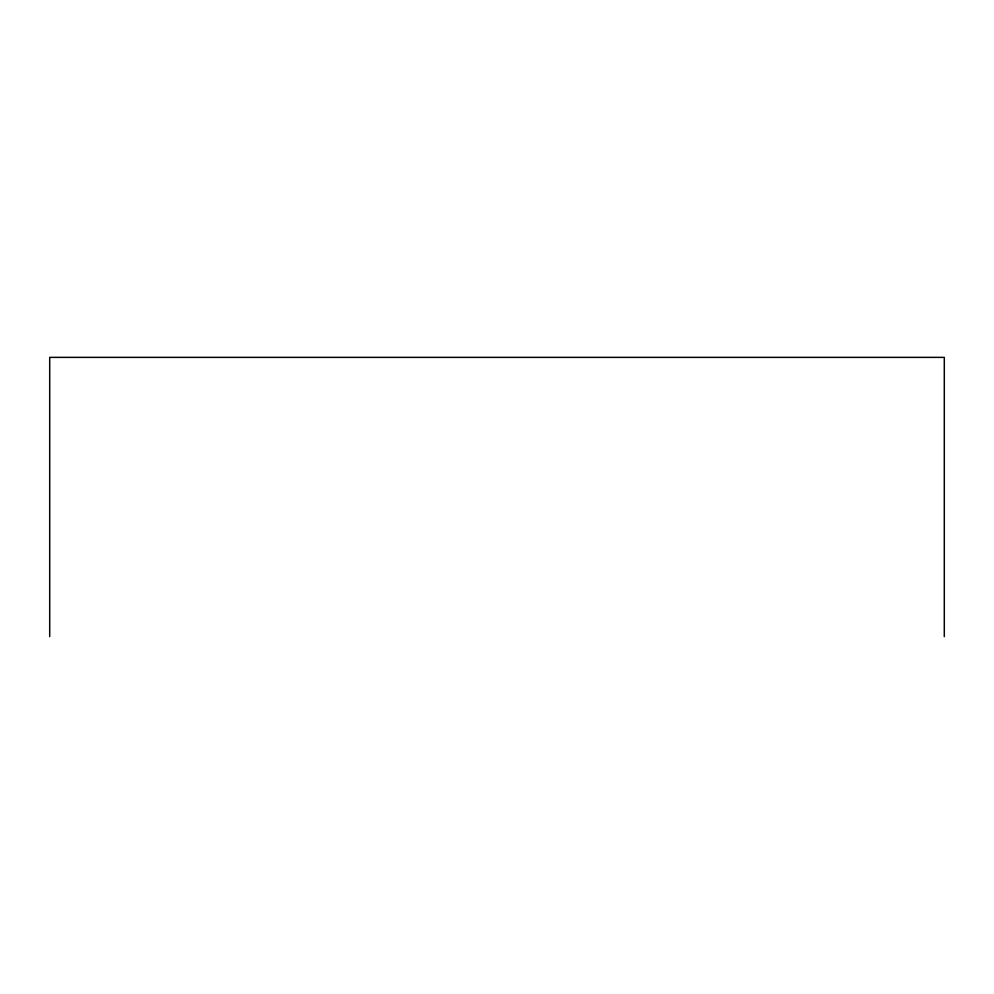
<?xml version="1.0" encoding="UTF-8"?>
<svg xmlns="http://www.w3.org/2000/svg" width="994" height="994" viewBox="0 0 994 994"><rect width="100%" height="100%" fill="white"/><g stroke="black" fill="none" stroke-linecap="round" stroke-linejoin="round"><path stroke-width="1.49" d="M944.3 636.632L944.3 357.368L49.7 357.368L49.7 636.632"/></g></svg>
